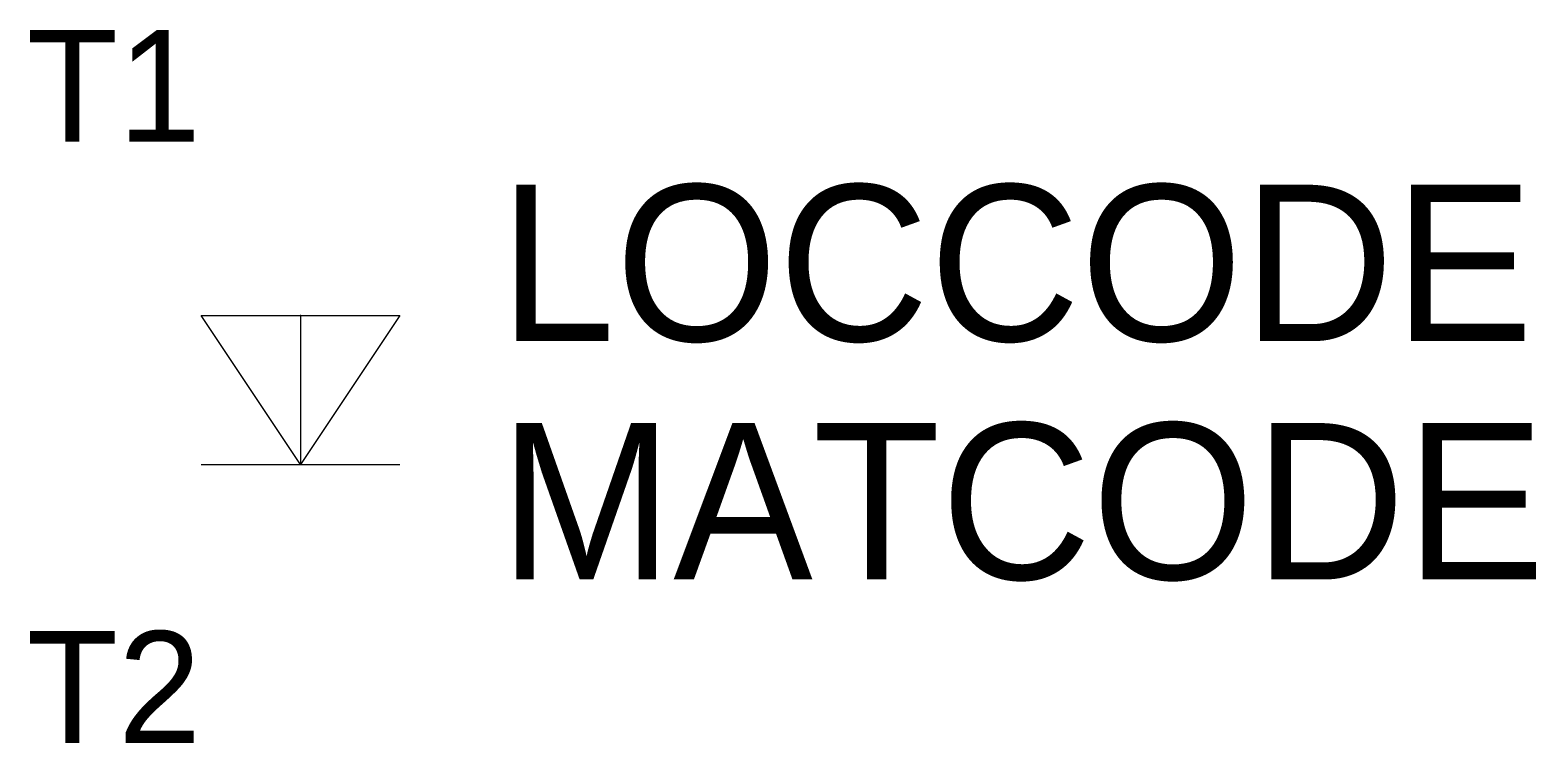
# Model space of a CAD drawing. Extents: x -5.4 to 24.9, y -7.1 to 7.2.
import ezdxf
from ezdxf.enums import TextEntityAlignment as Align

# ---------------------------------------------------------------- set-up
doc = ezdxf.new("R2010")
doc.units = 0
doc.layers.get('0').update_dxf_attribs({"linetype": 'CONTINUOUS'})
doc.layers.add('C', color=6, linetype='CONTINUOUS')
doc.layers.add('T2', color=1, linetype='CONTINUOUS')

msp = doc.modelspace()

# ---------------------------------------------------------------- linework, layer by layer
at = {"color": 0}
for p, q in [((-2, 1.5), (2, 1.5)), ((0, -1.5), (-2, 1.5)), ((2, 1.5), (0, -1.5)), ((0, 1.5), (0, -1.5)), ((-2, -1.5), (2, -1.5))]:
    msp.add_line(p, q, dxfattribs=at)
at = {"layer": 'C', "color": 0, "linetype": 'CONTINUOUS'}
msp.add_point((0, 1.5), dxfattribs=at)

# ---------------------------------------------------------------- texts
at = {"color": 0, "linetype": 'CONTINUOUS'}
for tag, p in [('LOCCODE', (4, 0.985)), ('MATCODE', (4, -3.815))]:
    msp.add_attdef(tag, p, '', height=3.15, dxfattribs=at)
at = {"layer": 'T2', "color": 0, "linetype": 'CONTINUOUS'}
for tag, p in [('T1', (-2, 4.999)), ('T2', (-2, -7.107))]:
    msp.add_attdef(tag, text='', height=2.25, dxfattribs=at).set_placement(p, align=Align.RIGHT)

doc.saveas('drawing.dxf')
